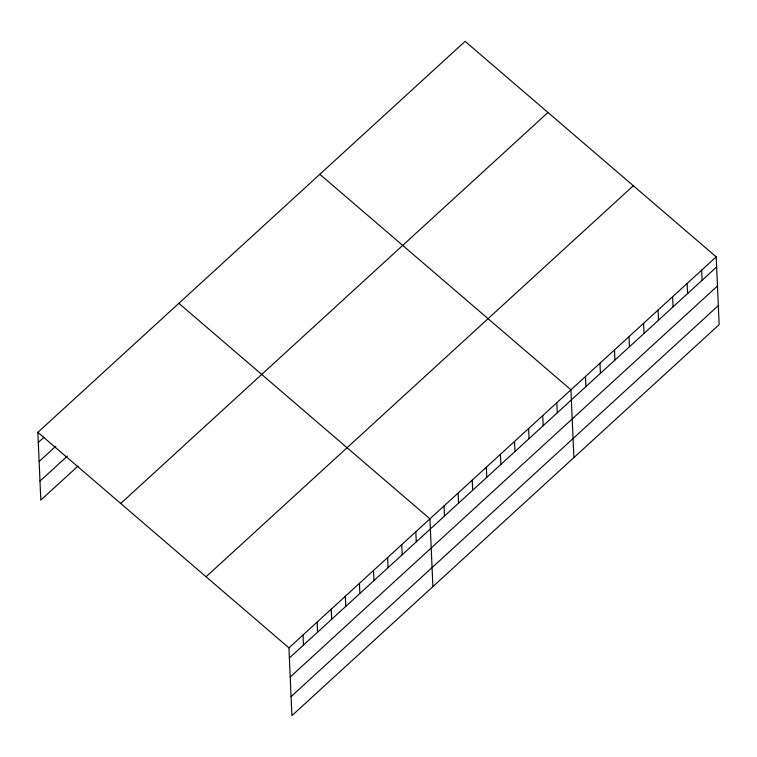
<?xml version="1.0" encoding="UTF-8"?>
<svg xmlns="http://www.w3.org/2000/svg" width="757" height="757" viewBox="0 0 757 757"><rect width="100%" height="100%" fill="white"/><g stroke="black" fill="none" stroke-linecap="round" stroke-linejoin="round"><path stroke-width="1.14" d="M37.85 432.361L465.101 41.342L716.188 256.86L719.15 324.639L291.899 715.658L288.937 647.878L37.85 432.361L40.812 500.14L78.132 465.981M38.295 442.457L44.095 437.149M39.118 461.496L55.706 446.318M39.979 481.102L67.345 456.055M120.713 503.481L547.964 112.462M206.084 576.758L633.335 185.739M288.937 647.878L716.188 256.86M289.382 657.984L716.633 266.966M290.215 677.013L717.466 286.004M291.067 696.629L718.317 305.61M319.833 174.29L570.929 389.808L573.882 457.588M178.841 303.32L429.929 518.848L432.89 586.628M701.663 270.154L702.108 280.26M687.138 283.449L687.583 293.555M672.613 296.744L673.049 306.85M658.088 310.039L658.524 320.145M643.554 323.334L643.999 333.44M629.029 336.628L629.474 346.734M614.504 349.923L614.949 360.029M599.979 363.218L600.415 373.324M585.454 376.513L585.89 386.619M556.83 402.715L557.266 412.82M542.722 415.612L543.166 425.718M528.623 428.519L529.067 438.625M514.523 441.426L514.968 451.522M500.424 454.323L500.869 464.429M486.325 467.23L486.77 477.336M472.226 480.137L472.671 490.233M458.127 493.034L458.572 503.14M444.028 505.941L444.473 516.047M415.83 531.745L416.274 541.851M401.73 544.652L402.175 554.758M387.631 557.559L388.076 567.655M373.532 570.456L373.977 580.562M359.433 583.363L359.878 593.469M345.334 596.27L345.779 606.366M331.235 609.167L331.68 619.273M317.136 622.074L317.58 632.18M303.037 634.972L303.481 645.078"/></g></svg>
